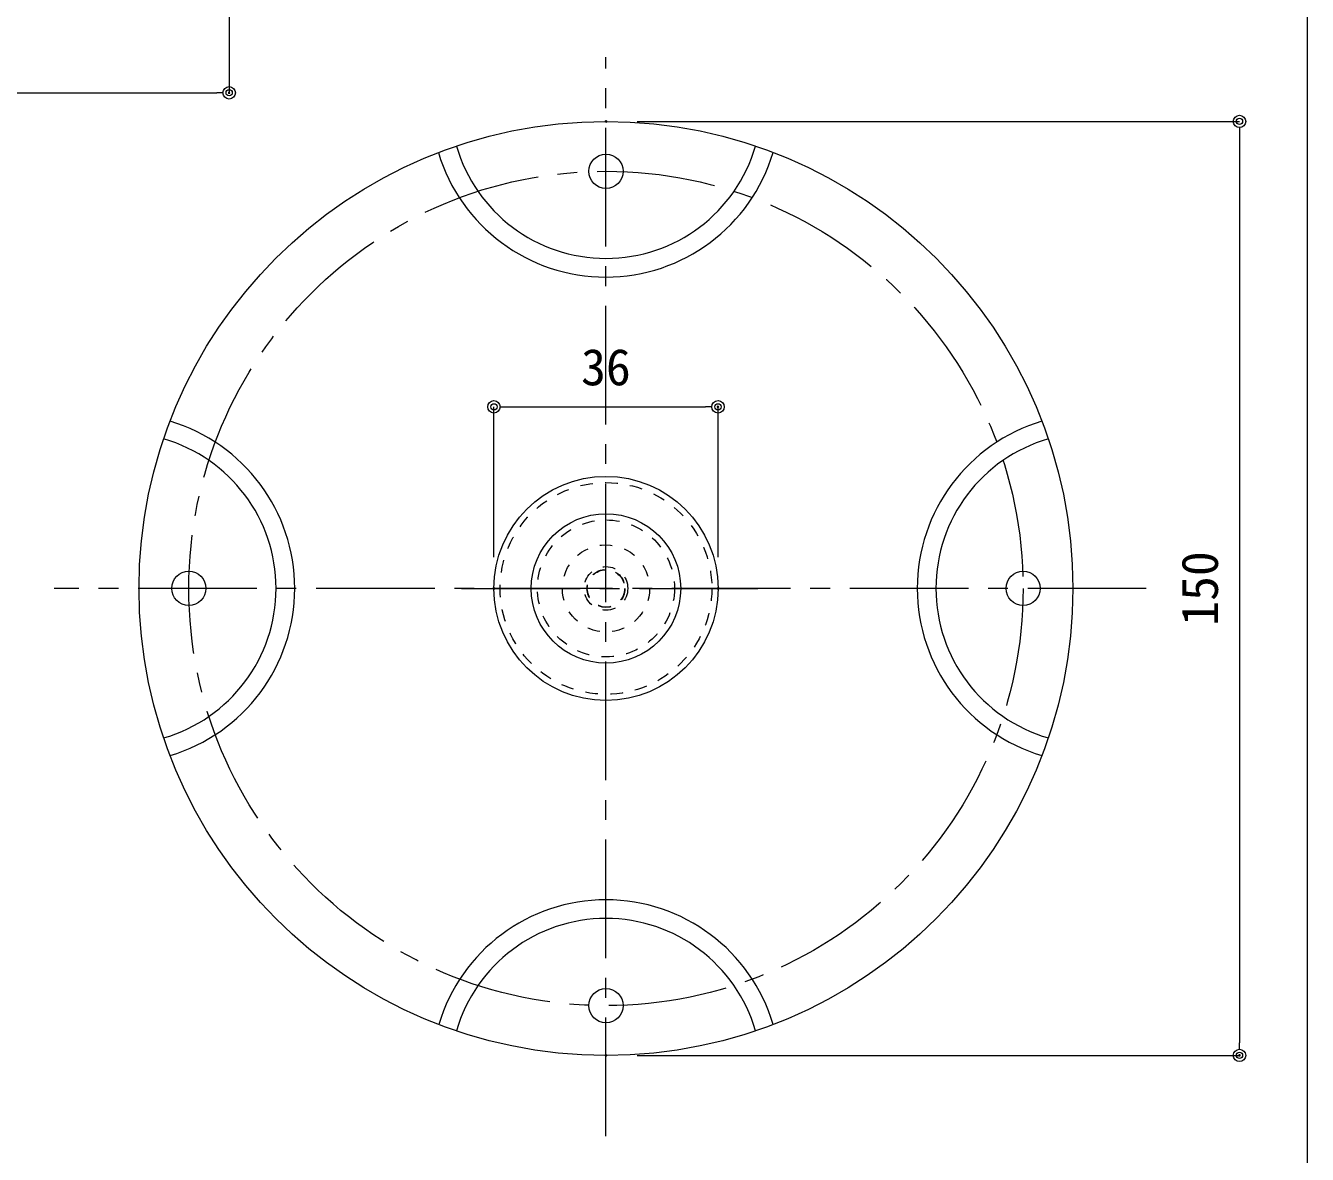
# Model space of a CAD drawing. Units: millimetres on the paper. Extents: x -190 to 190, y -305 to 303.
# Drawn here: x -15.9 to 190, y -181.8 to -0.5 of the extents above; entities that cross this region are included whole.
import ezdxf
from ezdxf.enums import TextEntityAlignment as Align

# ---------------------------------------------------------------- set-up
doc = ezdxf.new("R2010")
doc.units = ezdxf.units.MM
doc.header["$PDMODE"] = 32
doc.header["$PDSIZE"] = 0.2
doc.linetypes.add('USER1', pattern=[8, 2, -2, 2, -2])
doc.linetypes.add('USER9', pattern=[28.575, 19.05, -3.175, 3.175, -3.175])
for name, color, linetype, lineweight in [('0-0_0', 7, 'Continuous', 9), ('0-1_図面枠', 5, 'Continuous', 18), ('0-5_1手摺寸法', 7, 'Continuous', 9), ('0-D_01外形', 2, 'Continuous', 18), ('1-2_02_U+FF8E_U+FF9E_U+FF99_U+FF84外形線', 7, 'USER1', 9)]:
    doc.layers.add(name, color=color, linetype=linetype, lineweight=lineweight)
doc.layers.add('0-3_Defpoints', color=7, linetype='Continuous')
doc.styles.add('ＭＳ ゴシック', font='')
doc.styles.get('ＭＳ ゴシック').set_extended_font_data('MS Gothic')

# ---------------------------------------------------------------- blocks, each defined once
blk = doc.blocks.new('_Origin2')
at = {"layer": '0-0_0'}
blk.add_line((-0.5, 0), (-1, 0), dxfattribs=at)
for radius in [0.5, 0.25]:
    blk.add_circle((0, 0), radius, dxfattribs=at)
blk = doc.blocks.new('D23')
at = {"layer": '0-3_Defpoints'}
for p in [(470.387, 1689.972), (620.387, 1689.972), (620.387, 1669.769)]:
    blk.add_point(p, dxfattribs=at)
at = {"layer": '0-5_1手摺寸法'}
for p, q in [((470.387, 1684.972), (470.387, 1669.769)), ((620.387, 1684.972), (620.387, 1669.769)), ((472.387, 1669.769), (618.387, 1669.769))]:
    blk.add_line(p, q, dxfattribs=at)
at = {"layer": '0-5_1手摺寸法', "xscale": 2, "yscale": 2, "rotation": 180}
blk.add_blockref('_Origin2', (470.387, 1669.769), dxfattribs=at)
at = {"layer": '0-5_1手摺寸法', "xscale": 2, "yscale": 2}
blk.add_blockref('_Origin2', (620.387, 1669.769), dxfattribs=at)
at = {"layer": '0-5_1手摺寸法', "style": 'ＭＳ ゴシック'}
blk.add_text('150', height=5.865, dxfattribs=at).set_placement((539.387, 1671.469), align=Align.BOTTOM_LEFT)
blk = doc.blocks.new('D83')
at = {"layer": '0-3_Defpoints'}
for p in [(680.913, 1665.169), (680.913, 1515.169), (782.665, 1515.169)]:
    blk.add_point(p, dxfattribs=at)
at = {"layer": '0-5_1手摺寸法'}
for p, q in [((685.913, 1665.169), (782.665, 1665.169)), ((782.665, 1663.169), (782.665, 1517.169)), ((685.913, 1515.169), (782.665, 1515.169))]:
    blk.add_line(p, q, dxfattribs=at)
at = {"layer": '0-5_1手摺寸法', "xscale": 2, "yscale": 2}
for p, rotation in [((782.665, 1665.169), 90), ((782.665, 1515.169), 270)]:
    blk.add_blockref('_Origin2', p, dxfattribs=dict(at, rotation=rotation))
at = {"layer": '0-5_1手摺寸法', "style": 'ＭＳ ゴシック'}
blk.add_text('150', height=5.865, rotation=90, dxfattribs=at).set_placement((780.965, 1584.169), align=Align.BOTTOM_LEFT)
blk = doc.blocks.new('D86')
at = {"layer": '0-3_Defpoints'}
for p in [(698.913, 1619.33), (662.913, 1590.169), (698.913, 1590.169)]:
    blk.add_point(p, dxfattribs=at)
at = {"layer": '0-5_1手摺寸法'}
for p, q in [((662.913, 1595.169), (662.913, 1619.33)), ((664.913, 1619.33), (696.913, 1619.33)), ((698.913, 1595.169), (698.913, 1619.33))]:
    blk.add_line(p, q, dxfattribs=at)
at = {"layer": '0-5_1手摺寸法', "xscale": 2, "yscale": 2, "rotation": 180}
blk.add_blockref('_Origin2', (662.913, 1619.33), dxfattribs=at)
at = {"layer": '0-5_1手摺寸法', "xscale": 2, "yscale": 2}
blk.add_blockref('_Origin2', (698.913, 1619.33), dxfattribs=at)
at = {"layer": '0-5_1手摺寸法', "style": 'ＭＳ ゴシック'}
blk.add_text('36', height=5.865, dxfattribs=at).set_placement((676.913, 1621.03), align=Align.BOTTOM_LEFT)

msp = doc.modelspace()

# ---------------------------------------------------------------- linework, layer by layer
at = {"layer": '0-1_図面枠'}
msp.add_lwpolyline([(-190.001, -304.747), (189.999, -304.747), (189.999, 249.253), (-190.001, 249.253)], close=True, dxfattribs=at)
at = {"layer": '0-D_01外形', "color": 1, "linetype": 'USER9'}
for p, q in [((77.344, -178.881), (77.344, -5.605)), ((164.129, -90.924), (-11.276, -90.924))]:
    msp.add_line(p, q, dxfattribs=at)
at = {"layer": '0-D_01外形'}
for centre, radius in [((77.344, -90.924), 75), ((77.344, -23.924), 2.75), ((77.344, -90.924), 18), ((10.344, -90.924), 2.75), ((144.344, -90.924), 2.75), ((77.344, -157.924), 2.75)]:
    msp.add_circle(centre, radius, dxfattribs=at)
at = {"layer": '0-D_01外形', "color": 1, "linetype": 'USER9'}
msp.add_circle((77.344, -90.924), 67, dxfattribs=at)
at = {"layer": '0-D_01外形', "color": 6, "linetype": 'USER1'}
for radius in [17, 11]:
    msp.add_circle((77.344, -90.924), radius, dxfattribs=at)
at = {"layer": '0-D_01外形', "color": 3}
msp.add_circle((77.344, -90.924), 12, dxfattribs=at)
for centre, start, end in [((77.344, -12.924), 196.13736, 343.86208), ((-0.656, -90.924), 286.13924, 73.86145), ((155.344, -90.924), 106.13855, 253.86076), ((77.344, -168.924), 16.13895, 163.86078)]:
    msp.add_arc(centre, 25, start, end, dxfattribs=at)
at = {"layer": '0-D_01外形', "color": 4}
for centre, radius, start, end in [((77.301, -12.862), 28.062, 196.69237, 343.35811), ((-0.656, -90.924), 28, 286.54413, 73.45398), ((155.344, -90.924), 28, 106.54602, 253.45587), ((77.344, -168.924), 28, 16.54429, 163.45486)]:
    msp.add_arc(centre, radius, start, end, dxfattribs=at)
at = {"layer": '1-2_02_U+FF8E_U+FF9E_U+FF99_U+FF84外形線', "color": 1, "linetype": 'USER9', "lineweight": 18}
msp.add_line((54.13, -90.924), (104.258, -90.924), dxfattribs=at)
at = {"layer": '1-2_02_U+FF8E_U+FF9E_U+FF99_U+FF84外形線'}
for radius in [7, 3.5, 3.05, 3]:
    msp.add_circle((77.344, -90.924), radius, dxfattribs=at)

# ---------------------------------------------------------------- block references
at = {"layer": '0-5_1手摺寸法'}
for name in ['D23', 'D83', 'D86']:
    msp.add_blockref(name, (-603.568, -1681.093), dxfattribs=at)

doc.saveas('drawing.dxf')
